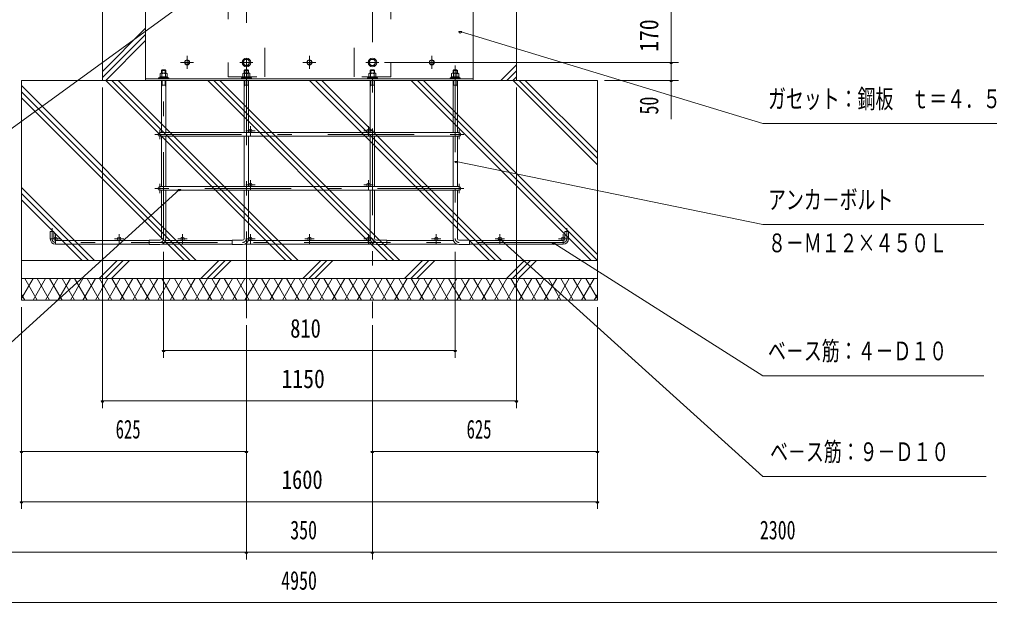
# Model space of a CAD drawing. Units: millimetres, scale not verified, with parts at other scales. Extents: x -34835 to 34837, y -16800 to 16800.
# Drawn here: x 18569 to 29350, y -5008 to 1469 of the extents above; entities that cross this region are included whole.
import ezdxf
from ezdxf.enums import TextEntityAlignment as Align

# ---------------------------------------------------------------- set-up
doc = ezdxf.new("R2010")
doc.units = ezdxf.units.MM
doc.header["$LTSCALE"] = 80
doc.linetypes.add('USER2', pattern=[10, 4, -6])
doc.linetypes.add('USER3', pattern=[24, 12, -5, 2, -5])
for name, color, linetype, lineweight in [('0-6_2-02BOLD', 7, 'Continuous', 18), ('0-7_2-12HIDDEN', 3, 'USER2', 18), ('0-8_2-22CENTER', 3, 'USER3', 18), ('0-9_2-42THIN', 4, 'Continuous', 18), ('0-A_2-52DIM', 3, 'Continuous', 18), ('0-B_2-62HATCH', 2, 'Continuous', 18)]:
    doc.layers.add(name, color=color, linetype=linetype, lineweight=lineweight)
doc.styles.add('ＭＳ ゴシック', font='')
doc.styles.get('ＭＳ ゴシック').set_extended_font_data('MS Gothic')

msp = doc.modelspace()

# ---------------------------------------------------------------- linework, layer by layer
at = {"layer": '0-6_2-02BOLD'}
for p, q in [((19491.45, 791.89), (19491.45, 1791.89)), ((20151.82, 867.48), (20151.82, 831.09)), ((20191.08, 831.09), (20191.08, 867.48)), ((21115.44, 900.26), (21067.45, 900.26)), ((21071.81, 867.48), (21071.81, 831.09)), ((21111.08, 831.09), (21111.08, 867.48)), ((22515.45, 900.26), (22467.45, 900.26)), ((22471.82, 831.09), (22471.82, 867.48)), ((22511.08, 867.48), (22511.08, 831.09)), ((23387.45, 900.26), (23435.44, 900.26)), ((23391.81, 831.09), (23391.81, 867.48)), ((23431.07, 867.48), (23431.07, 831.09)), ((23611.45, 809.89), (19971.44, 809.89)), ((20115.45, 809.89), (20115.45, 819.09)), ((20147.45, 211.89), (20147.45, 791.89)), ((20159.45, 819.09), (20171.45, 831.09)), ((20183.44, 831.09), (20171.45, 819.09)), ((20195.45, 791.89), (20195.45, 211.89)), ((20214.45, 819.09), (20214.45, 831.09)), ((21035.44, 819.09), (21035.44, 809.89)), ((21067.45, 791.89), (21067.45, 211.89)), ((21091.45, 831.09), (21079.45, 819.09)), ((21091.45, 819.09), (21103.44, 831.09)), ((21115.44, 211.89), (21115.44, 791.89)), ((21134.45, 831.09), (21134.45, 819.09)), ((22448.45, 819.09), (22448.45, 831.09)), ((22467.45, 791.89), (22467.45, 211.89)), ((22479.45, 831.09), (22491.45, 819.09)), ((22503.44, 819.09), (22491.45, 831.09)), ((22515.45, 211.89), (22515.45, 791.89)), ((22547.45, 809.89), (22547.45, 819.09)), ((23387.45, 211.89), (23387.45, 791.89)), ((23399.45, 831.09), (23411.44, 819.09)), ((23423.45, 819.09), (23411.44, 831.09)), ((23435.44, 791.89), (23435.44, 211.89)), ((23467.45, 819.09), (23467.45, 809.89)), ((20195.45, 737.89), (20147.45, 737.89)), ((21067.45, 737.89), (21115.44, 737.89)), ((22515.45, 737.89), (22467.45, 737.89)), ((23435.44, 737.89), (23387.45, 737.89)), ((23455.46, 211.89), (20127.45, 211.89)), ((20127.45, 171.89), (23455.46, 171.89)), ((20147.45, -388.11), (20147.45, 171.89)), ((20195.45, 171.89), (20195.45, -388.11)), ((21067.45, 171.89), (21067.45, -388.11)), ((21115.44, -388.11), (21115.44, 171.89)), ((22467.46, 171.89), (22467.46, -388.11)), ((22515.46, -388.11), (22515.46, 171.89)), ((23387.46, -388.11), (23387.46, 171.89)), ((23435.46, 171.89), (23435.46, -388.11)), ((23455.46, -388.11), (20127.45, -388.11)), ((20127.45, -428.11), (23455.46, -428.11)), ((20147.45, -964.11), (20147.45, -428.11)), ((20195.45, -428.11), (20195.45, -964.11)), ((21067.45, -428.11), (21067.45, -964.11)), ((21115.44, -964.11), (21115.44, -428.11)), ((22467.45, -428.11), (22467.45, -964.11)), ((22515.45, -964.11), (22515.45, -428.11)), ((23387.45, -964.11), (23387.45, -428.11)), ((23435.44, -428.11), (23435.44, -964.11)), ((18951.44, -888.11), (18951.44, -968.11)), ((24671.45, -968.11), (24671.45, -888.11)), ((18971.44, -988.11), (20011.45, -988.11)), ((20011.45, -1028.11), (18971.44, -1028.11)), ((20931.44, -1028.11), (20150.42, -1028.11)), ((20191.07, -988.11), (20931.44, -988.11)), ((21070.43, -1028.11), (22512.47, -1028.11)), ((22471.83, -988.11), (21111.06, -988.11)), ((22651.45, -988.11), (23391.82, -988.11)), ((23432.47, -1028.11), (22651.45, -1028.11)), ((24611.45, -988.11), (23571.45, -988.11)), ((23571.45, -1028.11), (24611.45, -1028.11)), ((24991.45, -1208.11), (18591.45, -1208.11)), ((18591.45, -1408.11), (24991.45, -1408.11))]:
    msp.add_line(p, q, dxfattribs=at)
for points in [[(19971.44, 791.89), (19971.44, 1791.89), (23611.45, 1791.89), (23611.45, 791.89)], [(24091.45, 791.89), (24091.45, 1791.89), (31691.45, 1791.89)], [(20132.19, 831.09), (20132.19, 867.48), (20138.45, 871.09), (20204.45, 871.09), (20210.71, 867.48), (20210.71, 831.09)], [(20147.45, 900.26), (20155.45, 908.27), (20187.45, 908.27), (20195.45, 900.26)], [(20195.45, 871.09), (20195.45, 900.26), (20147.45, 900.26), (20147.45, 871.09)], [(21052.18, 831.09), (21052.18, 867.48), (21058.44, 871.09), (21124.45, 871.09), (21130.71, 867.48), (21130.71, 831.09)], [(21115.44, 871.09), (21115.44, 900.26), (21107.45, 908.27), (21075.44, 908.27), (21067.45, 900.26), (21067.45, 871.09)], [(22530.71, 831.09), (22530.71, 867.48), (22524.45, 871.09), (22458.45, 871.09), (22452.19, 867.48), (22452.19, 831.09)], [(22467.45, 871.09), (22467.45, 900.26), (22475.45, 908.27), (22507.45, 908.27), (22515.45, 900.26), (22515.45, 871.09)], [(23372.19, 831.09), (23372.19, 867.48), (23378.44, 871.09), (23444.45, 871.09), (23450.71, 867.48), (23450.71, 831.09)], [(23387.45, 871.09), (23387.45, 900.26), (23395.44, 908.27), (23427.45, 908.27), (23435.44, 900.26), (23435.44, 871.09)], [(20115.45, 819.09), (20227.46, 819.09), (20227.46, 809.89)], [(20214.45, 831.09), (20128.45, 831.09), (20128.45, 819.09)], [(21035.44, 819.09), (21147.45, 819.09), (21147.45, 809.89)], [(21134.45, 831.09), (21048.44, 831.09), (21048.44, 819.09)], [(22547.45, 819.09), (22435.45, 819.09), (22435.45, 809.89)], [(22448.45, 831.09), (22534.45, 831.09), (22534.45, 819.09)], [(23467.45, 819.09), (23355.44, 819.09), (23355.44, 809.89)], [(23368.44, 819.09), (23368.44, 831.09), (23454.45, 831.09), (23454.45, 819.09)], [(18911.44, -968.11), (18911.44, -888.11), (18951.44, -888.11)], [(24671.45, -888.11), (24631.45, -888.11), (24631.45, -968.11)], [(20127.45, -1032.11), (20011.45, -1032.11), (20011.45, -984.11), (20127.45, -984.11)], [(21047.45, -984.11), (20931.44, -984.11), (20931.44, -1032.11), (21047.45, -1032.11)], [(22535.45, -1032.11), (22651.45, -1032.11), (22651.45, -984.11), (22535.45, -984.11)], [(23455.44, -984.11), (23571.45, -984.11), (23571.45, -1032.11), (23455.44, -1032.11)]]:
    msp.add_lwpolyline(points, dxfattribs=at)
for points in [[(21111.08, 957.89), (21071.81, 957.89), (21052.18, 991.89), (21071.81, 1025.89), (21111.08, 1025.89), (21130.71, 991.89)], [(22471.82, 957.89), (22452.19, 991.89), (22471.82, 1025.89), (22511.08, 1025.89), (22530.71, 991.89), (22511.08, 957.89)], [(24991.45, 791.89), (24991.45, -1648.11), (18591.45, -1648.11), (18591.45, 791.89)]]:
    msp.add_lwpolyline(points, close=True, dxfattribs=at)
for centre, radius in [((20431.45, 991.89), 28), ((20431.45, 991.89), 24), ((21091.45, 991.89), 48), ((21091.45, 991.89), 33), ((21791.45, 991.89), 28), ((21791.45, 991.89), 24), ((22491.45, 991.89), 48), ((22491.45, 991.89), 33), ((23151.46, 991.89), 28), ((23151.46, 991.89), 24), ((21135.44, 231.89), 20), ((22447.46, 231.89), 20), ((21135.44, -368.11), 20), ((22447.46, -368.11), 20), ((18971.44, -968.11), 20), ((19676.45, -968.11), 20), ((20381.45, -968.11), 20), ((21135.44, -968.11), 20), ((21791.45, -968.11), 20), ((22447.45, -968.11), 20), ((23201.45, -968.11), 20), ((23906.45, -968.11), 20), ((24611.45, -968.11), 20)]:
    msp.add_circle(centre, radius, dxfattribs=at)
for centre, radius, start, end in [((20142, 855.96), 15.13, 49.57008, 90), ((20171.45, 815.97), 55.12, 69.13591, 110.86404), ((20200.89, 855.96), 15.13, 90, 130.42987), ((21062, 855.96), 15.13, 49.57008, 90), ((21091.45, 815.97), 55.12, 69.13591, 110.86404), ((21120.9, 855.96), 15.13, 90, 130.42987), ((22462, 855.96), 15.13, 49.5701, 90), ((22491.45, 815.97), 55.12, 69.13593, 110.86406), ((22520.89, 855.96), 15.13, 90, 130.42989), ((23382, 855.96), 15.13, 49.5701, 90), ((23411.44, 815.97), 55.12, 69.13593, 110.86406), ((23440.9, 855.96), 15.13, 90, 130.42989), ((20127.45, 191.89), 20, 90, 270), ((23455.46, 191.89), 20, 270, 90), ((20127.45, -408.11), 20, 90, 270), ((23455.46, -408.11), 20, 270, 90), ((18971.44, -968.11), 60, 180, 270), ((20127.45, -964.11), 68, 270, 0), ((20127.45, -964.11), 20, 270, 0), ((21047.45, -964.11), 68, 270, 0), ((21047.45, -964.11), 20, 270, 0), ((22535.45, -964.11), 68, 180, 270), ((22535.45, -964.11), 20, 180, 270), ((23455.44, -964.11), 68, 180, 270), ((23455.44, -964.11), 20, 180, 270), ((24611.45, -968.11), 60, 270, 0)]:
    msp.add_arc(centre, radius, start, end, dxfattribs=at)
at = {"layer": '0-7_2-12HIDDEN'}
for points in [[(20888.25, 1791.89), (20888.25, 831.89), (21294.65, 831.89), (21294.65, 1791.89)], [(22694.64, 1791.89), (22694.64, 831.89), (22288.24, 831.89), (22288.24, 1791.89)]]:
    msp.add_lwpolyline(points, dxfattribs=at)
at = {"layer": '0-8_2-22CENTER'}
for p, q in [((21091.45, -1848.11), (21091.45, 9855.89)), ((22491.45, 9855.89), (22491.45, -1848.11)), ((20359.44, 991.89), (20503.45, 991.89)), ((20431.45, 1063.89), (20431.45, 919.89)), ((21019.45, 991.89), (21163.45, 991.89)), ((21719.45, 991.89), (21863.45, 991.89)), ((21791.45, 1063.89), (21791.45, 919.89)), ((22563.44, 991.89), (22419.44, 991.89)), ((23079.46, 991.89), (23223.46, 991.89)), ((23151.46, 1063.89), (23151.46, 919.89)), ((20171.45, -964.11), (20171.45, 956.26)), ((23411.44, 956.26), (23411.44, -964.11)), ((20127.45, 243.89), (20127.45, 139.89)), ((21187.44, 231.89), (21083.44, 231.89)), ((21135.44, 179.89), (21135.44, 283.89)), ((22395.46, 231.89), (22499.46, 231.89)), ((22447.46, 283.89), (22447.46, 179.89)), ((23455.46, 139.89), (23455.46, 243.89)), ((20075.45, 191.89), (23507.45, 191.89)), ((21135.44, -420.11), (21135.44, -316.11)), ((22447.46, -316.11), (22447.46, -420.11)), ((23507.45, -408.11), (20075.45, -408.11)), ((20127.45, -460.11), (20127.45, -356.11)), ((21083.44, -368.11), (21187.44, -368.11)), ((22395.46, -368.11), (22499.46, -368.11)), ((23455.46, -356.11), (23455.46, -460.11)), ((18931.44, -968.11), (18931.44, -848.11)), ((24651.45, -968.11), (24651.45, -848.11)), ((18919.45, -968.11), (19023.45, -968.11)), ((18971.44, -1020.11), (18971.44, -916.11)), ((19624.45, -968.11), (19728.45, -968.11)), ((19676.45, -1020.11), (19676.45, -916.11)), ((20329.44, -968.11), (20433.44, -968.11)), ((20381.45, -1020.11), (20381.45, -916.11)), ((21187.45, -968.11), (21083.44, -968.11)), ((21135.44, -1020.11), (21135.44, -916.11)), ((21843.44, -968.11), (21739.44, -968.11)), ((21791.45, -916.11), (21791.45, -1020.11)), ((22499.45, -968.11), (22395.45, -968.11)), ((22447.45, -1020.11), (22447.45, -916.11)), ((23253.45, -968.11), (23149.45, -968.11)), ((23201.45, -1020.11), (23201.45, -916.11)), ((23854.44, -968.11), (23958.44, -968.11)), ((23906.45, -1020.11), (23906.45, -916.11)), ((24559.44, -968.11), (24663.44, -968.11)), ((24611.45, -916.11), (24611.45, -1020.11)), ((24611.45, -1008.11), (18971.44, -1008.11))]:
    msp.add_line(p, q, dxfattribs=at)
for centre, radius, start, end in [((18971.44, -968.11), 40, 180, 270), ((20127.45, -964.11), 44, 270, 0), ((21047.45, -964.11), 44, 270, 0), ((22535.45, -964.11), 44, 180, 270), ((23455.44, -964.11), 44, 180, 270), ((24611.45, -968.11), 40, 270, 0)]:
    msp.add_arc(centre, radius, start, end, dxfattribs=at)
at = {"layer": '0-9_2-42THIN'}
for p, q in [((20153.45, 871.09), (20153.45, 906.26)), ((20189.45, 906.26), (20189.45, 871.09)), ((21073.45, 906.26), (21073.45, 871.09)), ((21109.44, 871.09), (21109.44, 906.26)), ((22473.45, 871.09), (22473.45, 906.26)), ((22509.45, 906.26), (22509.45, 871.09)), ((23393.45, 906.26), (23393.45, 871.09)), ((23429.45, 871.09), (23429.45, 906.26))]:
    msp.add_line(p, q, dxfattribs=at)
for points in [[(20147.45, 727.5), (20153.45, 737.89), (20153.45, 791.89)], [(20189.45, 791.89), (20189.45, 737.89), (20195.45, 727.5)], [(21073.45, 791.89), (21073.45, 737.89), (21067.45, 727.5)], [(21115.44, 727.5), (21109.44, 737.89), (21109.44, 791.89)], [(22473.45, 791.89), (22473.45, 737.89), (22467.45, 727.5)], [(22515.45, 727.5), (22509.45, 737.89), (22509.45, 791.89)], [(23393.45, 791.89), (23393.45, 737.89), (23387.45, 727.5)], [(23435.44, 727.5), (23429.45, 737.89), (23429.45, 791.89)]]:
    msp.add_lwpolyline(points, dxfattribs=at)
at = {"layer": '0-A_2-52DIM'}
for p, q in [((25811.44, 1671.89), (25811.44, 359.89)), ((23483.96, 1334.06), (23451.96, 1334.06)), ((25891.44, 991.89), (22625.56, 991.89)), ((25827.44, 991.89), (25795.44, 991.89)), ((25891.44, 791.89), (25071.44, 791.89)), ((25827.44, 791.89), (25795.44, 791.89)), ((19491.45, 711.89), (19491.45, -2848.11)), ((24091.45, -2848.11), (24091.45, 711.89)), ((23439.14, -109.28), (23407.14, -109.28)), ((20363.3, -418.24), (20331.3, -418.24)), ((23929.76, -974.42), (23897.76, -974.42)), ((24522.82, -1015.57), (24490.82, -1015.57)), ((20171.45, -2288.11), (20171.45, -1112.11)), ((23411.44, -1112.11), (23411.44, -2288.11)), ((18591.45, -3968.11), (18591.45, -1728.11)), ((24991.45, -3968.11), (24991.45, -1728.11)), ((21091.45, -4528.11), (21091.45, -1925.64)), ((22491.45, -1925.64), (22491.45, -4528.11)), ((20187.45, -2208.11), (20155.45, -2208.11)), ((23411.44, -2208.11), (20171.45, -2208.11)), ((23427.44, -2208.11), (23395.44, -2208.11)), ((19507.45, -2768.11), (19475.45, -2768.11)), ((19491.45, -2768.11), (24091.45, -2768.11)), ((24107.45, -2768.11), (24075.45, -2768.11)), ((18607.45, -3328.11), (18575.45, -3328.11)), ((21091.45, -3328.11), (18591.45, -3328.11)), ((21107.45, -3328.11), (21075.45, -3328.11)), ((22507.45, -3328.11), (22475.45, -3328.11)), ((22491.45, -3328.11), (24991.45, -3328.11)), ((25007.45, -3328.11), (24975.45, -3328.11)), ((18607.45, -3888.11), (18575.45, -3888.11)), ((24991.45, -3888.11), (18591.45, -3888.11)), ((25007.45, -3888.11), (24975.45, -3888.11)), ((31691.45, -4448.11), (11891.45, -4448.11)), ((21107.45, -4448.11), (21075.45, -4448.11)), ((22507.45, -4448.11), (22475.45, -4448.11)), ((31691.45, -5008.11), (11891.45, -5008.11))]:
    msp.add_line(p, q, dxfattribs=at)
for points in [[(15586.86, -41.53), (18066.86, -41.53), (20426.19, 1667.04)], [(23467.96, 1334.06), (26831.45, 311.89), (30007.92, 311.89)], [(29287.92, -808.11), (26831.45, -808.11), (23423.14, -109.28)], [(20347.3, -418.24), (18066.86, -2488.11), (15346.86, -2488.11)], [(23913.75, -974.42), (26831.45, -3608.11), (29311.45, -3608.11)], [(29287.92, -2488.11), (26831.45, -2488.11), (24506.82, -1015.57)]]:
    msp.add_lwpolyline(points, dxfattribs=at)
for centre in [(23467.96, 1334.06), (25811.44, 991.89), (25811.44, 791.89), (23423.14, -109.28), (20347.3, -418.24), (23913.76, -974.42), (24506.82, -1015.57), (20171.45, -2208.11), (23411.44, -2208.11), (19491.45, -2768.11), (24091.45, -2768.11), (18591.45, -3328.11), (21091.45, -3328.11), (22491.45, -3328.11), (24991.45, -3328.11), (18591.45, -3888.11), (24991.45, -3888.11), (21091.45, -4448.11), (22491.45, -4448.11)]:
    msp.add_arc(centre, 16, 180, 0, dxfattribs=at)
at = {"layer": '0-B_2-62HATCH'}
for p, q in [((19971.44, 1371.13), (19491.45, 891.14)), ((19491.45, 823.26), (19971.44, 1303.25)), ((19971.44, 1235.37), (19527.96, 791.89)), ((23917.68, 791.89), (24091.45, 965.65)), ((24091.45, 897.77), (23985.56, 791.89)), ((19529.45, 791.89), (21529.45, -1208.11)), ((21597.34, -1208.11), (19597.33, 791.89)), ((19665.22, 791.89), (21665.22, -1208.11)), ((22660.83, -1208.11), (20660.82, 791.89)), ((20728.71, 791.89), (22728.7, -1208.11)), ((22796.59, -1208.11), (20796.59, 791.89)), ((21792.19, 791.89), (23792.19, -1208.11)), ((23860.08, -1208.11), (21860.07, 791.89)), ((21927.96, 791.89), (23927.96, -1208.11)), ((24923.57, -1208.11), (22923.56, 791.89)), ((22991.45, 791.89), (24991.45, -1208.11)), ((24991.45, -1140.23), (23059.33, 791.89)), ((24053.44, 791.89), (24091.45, 829.89)), ((24054.93, 791.89), (24991.45, -144.63)), ((24122.82, 791.89), (24991.45, -76.74)), ((24991.45, -8.86), (24190.7, 791.89)), ((20533.85, -1208.11), (18591.45, 734.29)), ((18591.45, 666.41), (20465.97, -1208.11)), ((20398.08, -1208.11), (18591.45, 598.52)), ((19402.47, -1208.11), (18591.45, -397.08)), ((18591.45, -464.96), (19334.59, -1208.11)), ((19266.71, -1208.11), (18591.45, -532.85)), ((19454.94, -1408.11), (19654.94, -1208.11)), ((19722.82, -1208.11), (19522.82, -1408.11)), ((19590.71, -1408.11), (19790.7, -1208.11)), ((20786.31, -1208.11), (20586.31, -1408.11)), ((20854.19, -1208.11), (20654.19, -1408.11)), ((20722.08, -1408.11), (20922.07, -1208.11)), ((21917.68, -1208.11), (21717.68, -1408.11)), ((21785.57, -1408.11), (21985.56, -1208.11)), ((21853.44, -1408.11), (22053.45, -1208.11)), ((22849.05, -1408.11), (23049.05, -1208.11)), ((23116.93, -1208.11), (22916.94, -1408.11)), ((22984.82, -1408.11), (23184.82, -1208.11)), ((23980.42, -1408.11), (24180.42, -1208.11)), ((24248.3, -1208.11), (24048.31, -1408.11)), ((24316.19, -1208.11), (24116.19, -1408.11)), ((18719.94, -1408.11), (18591.45, -1630.66)), ((18627.56, -1408.11), (18766.12, -1648.11)), ((18719.93, -1648.11), (18858.5, -1408.11)), ((18904.69, -1648.11), (18766.12, -1408.11)), ((18997.06, -1408.11), (18858.5, -1648.11)), ((18904.69, -1408.11), (19043.25, -1648.11)), ((18997.06, -1648.11), (19135.63, -1408.11)), ((19181.82, -1648.11), (19043.25, -1408.11)), ((19274.19, -1408.11), (19135.63, -1648.11)), ((19181.82, -1408.11), (19320.38, -1648.11)), ((19274.19, -1648.11), (19412.75, -1408.11)), ((19458.95, -1648.11), (19320.38, -1408.11)), ((19551.32, -1408.11), (19412.75, -1648.11)), ((19597.51, -1648.11), (19458.95, -1408.11)), ((19689.88, -1408.11), (19551.32, -1648.11)), ((19736.07, -1648.11), (19597.51, -1408.11)), ((19828.45, -1408.11), (19689.88, -1648.11)), ((19736.07, -1408.11), (19874.64, -1648.11)), ((19828.45, -1648.11), (19967.01, -1408.11)), ((20013.2, -1648.11), (19874.64, -1408.11)), ((20105.58, -1408.11), (19967.01, -1648.11)), ((20013.2, -1408.11), (20151.77, -1648.11)), ((20105.58, -1648.11), (20244.14, -1408.11)), ((20290.33, -1648.11), (20151.76, -1408.11)), ((20382.7, -1408.11), (20244.14, -1648.11)), ((20290.33, -1408.11), (20428.89, -1648.11)), ((20382.7, -1648.11), (20521.27, -1408.11)), ((20567.46, -1648.11), (20428.89, -1408.11)), ((20659.83, -1408.11), (20521.27, -1648.11)), ((20567.46, -1408.11), (20706.02, -1648.11)), ((20659.83, -1648.11), (20798.39, -1408.11)), ((20844.58, -1648.11), (20706.02, -1408.11)), ((20936.96, -1408.11), (20798.39, -1648.11)), ((20844.58, -1408.11), (20983.15, -1648.11)), ((20936.96, -1648.11), (21075.52, -1408.11)), ((21121.71, -1648.11), (20983.15, -1408.11)), ((21214.09, -1408.11), (21075.52, -1648.11)), ((21121.71, -1408.11), (21260.28, -1648.11)), ((21214.09, -1648.11), (21352.65, -1408.11)), ((21398.84, -1648.11), (21260.28, -1408.11)), ((21491.21, -1408.11), (21352.65, -1648.11)), ((21398.84, -1408.11), (21537.41, -1648.11)), ((21491.21, -1648.11), (21629.78, -1408.11)), ((21675.97, -1648.11), (21537.4, -1408.11)), ((21768.34, -1408.11), (21629.78, -1648.11)), ((21675.97, -1408.11), (21814.53, -1648.11)), ((21768.34, -1648.11), (21906.91, -1408.11)), ((21953.1, -1648.11), (21814.53, -1408.11)), ((22045.47, -1408.11), (21906.91, -1648.11)), ((21953.1, -1408.11), (22091.66, -1648.11)), ((22045.47, -1648.11), (22184.04, -1408.11)), ((22230.23, -1648.11), (22091.66, -1408.11)), ((22322.6, -1408.11), (22184.04, -1648.11)), ((22230.22, -1408.11), (22368.79, -1648.11)), ((22322.6, -1648.11), (22461.17, -1408.11)), ((22507.35, -1648.11), (22368.79, -1408.11)), ((22599.73, -1408.11), (22461.16, -1648.11)), ((22507.35, -1408.11), (22645.92, -1648.11)), ((22599.73, -1648.11), (22738.29, -1408.11)), ((22784.48, -1648.11), (22645.92, -1408.11)), ((22876.85, -1408.11), (22738.29, -1648.11)), ((22784.48, -1408.11), (22923.04, -1648.11)), ((22876.85, -1648.11), (23015.42, -1408.11)), ((22923.04, -1408.11), (23061.61, -1648.11)), ((23015.42, -1648.11), (23153.99, -1408.11)), ((23200.17, -1648.11), (23061.61, -1408.11)), ((23292.55, -1408.11), (23153.99, -1648.11)), ((23200.17, -1408.11), (23338.74, -1648.11)), ((23292.55, -1648.11), (23431.11, -1408.11)), ((23477.3, -1648.11), (23338.74, -1408.11)), ((23569.67, -1408.11), (23431.11, -1648.11)), ((23477.3, -1408.11), (23615.87, -1648.11)), ((23569.67, -1648.11), (23708.24, -1408.11)), ((23754.43, -1648.11), (23615.87, -1408.11)), ((23846.81, -1408.11), (23708.24, -1648.11)), ((23754.43, -1408.11), (23893, -1648.11)), ((23846.8, -1648.11), (23985.37, -1408.11)), ((24031.56, -1648.11), (23893, -1408.11)), ((24123.93, -1408.11), (23985.37, -1648.11)), ((24031.56, -1408.11), (24170.12, -1648.11)), ((24123.93, -1648.11), (24262.5, -1408.11)), ((24308.69, -1648.11), (24170.12, -1408.11)), ((24401.06, -1408.11), (24262.5, -1648.11)), ((24308.69, -1408.11), (24447.25, -1648.11)), ((24401.06, -1648.11), (24539.63, -1408.11)), ((24585.81, -1648.11), (24447.25, -1408.11)), ((24678.19, -1408.11), (24539.63, -1648.11)), ((24585.81, -1408.11), (24724.38, -1648.11)), ((24678.19, -1648.11), (24816.75, -1408.11)), ((24862.94, -1648.11), (24724.38, -1408.11)), ((24955.32, -1408.11), (24816.75, -1648.11)), ((24862.94, -1408.11), (24991.45, -1630.7)), ((18591.45, -1585.56), (18627.56, -1648.12)), ((24991.45, -1585.53), (24955.32, -1648.11))]:
    msp.add_line(p, q, dxfattribs=at)

# ---------------------------------------------------------------- texts
at = {"layer": '0-A_2-52DIM', "color": 7, "style": 'ＭＳ ゴシック'}
for s, width, p in [('170', 0.85, (25731.44, 1108.71)), ('50', 0.7, (25731.44, 413.14))]:
    msp.add_text(s, height=208.4, rotation=90, dxfattribs=dict(at, width=width)).set_placement(p, align=Align.BOTTOM_LEFT)
for s, width, p in [('ガセット：鋼板\u3000ｔ＝４．５', 0.7, (26887.92, 420.31)), ('アンカ－ボルト', 0.7, (26887.92, -699.69)), ('８－Ｍ１２×４５０Ｌ', 0.7, (26887.92, -1179.69)), ('810', 0.8, (21578.12, -2128.11)), ('ベ－ス筋：４－Ｄ１０', 0.7, (26887.92, -2379.69)), ('1150', 0.85, (21480.95, -2688.11)), ('625', 0.65, (19638.54, -3248.11)), ('625', 0.65, (23538.54, -3248.11)), ('ベ－ス筋：９－Ｄ１０', 0.7, (26911.45, -3499.69)), ('1600', 0.8, (21485.02, -3808.11)), ('350', 0.7, (21578.21, -4368.11)), ('2300', 0.7, (26797.15, -4368.11)), ('4950', 0.7, (21477.92, -4928.11))]:
    msp.add_text(s, height=208.4, dxfattribs=dict(at, width=width)).set_placement(p, align=Align.BOTTOM_LEFT)

doc.saveas('drawing.dxf')
